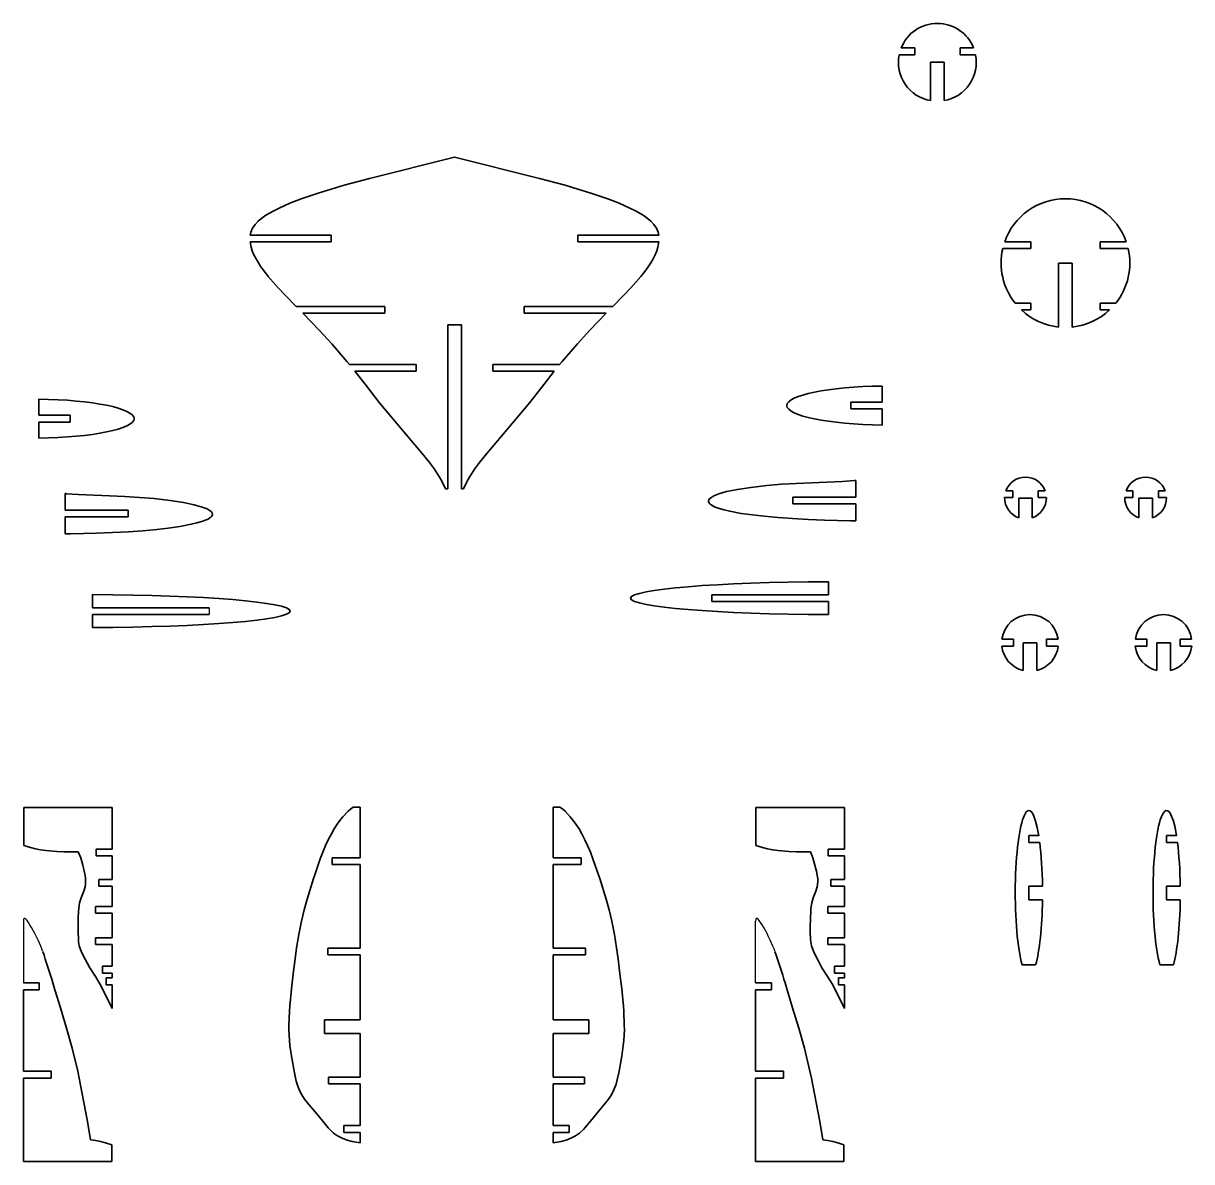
# Model space of a CAD drawing. Header units: millimetres. Extents: x 2146 to 4675, y 1733 to 3657.
# Drawn here: x 4503.4 to 4674.7, y 3490.1 to 3657 of the extents above; entities that cross this region are included whole.
import ezdxf

# ---------------------------------------------------------------- set-up
doc = ezdxf.new("R2010")
doc.units = ezdxf.units.MM

# ---------------------------------------------------------------- blocks, each defined once
blk = doc.blocks.new('PART_000')
at = {"color": 7, "lineweight": 35, "ltscale": 0.320792}
for p in [(2270.85, 1827.7), (2295.74, 1827.7)]:
    blk.add_line(p, (2283.3, 1830.82), dxfattribs=at)
at = {"color": 7, "lineweight": 35, "ltscale": 0.297188}
for p, q in [((2265.22, 1819.4), (2253.33, 1819.4)), ((2301.38, 1819.4), (2313.26, 1819.4))]:
    blk.add_line(p, q, dxfattribs=at)
at = {"color": 7, "lineweight": 35, "ltscale": 0.025}
for p, q in [((2265.22, 1819.4), (2265.22, 1818.4)), ((2301.38, 1819.4), (2301.38, 1818.4)), ((2273.06, 1808.94), (2273.06, 1807.94)), ((2293.53, 1808.94), (2293.53, 1807.94)), ((2277.69, 1800.44), (2277.69, 1799.44)), ((2288.91, 1800.44), (2288.91, 1799.44))]:
    blk.add_line(p, q, dxfattribs=at)
at = {"color": 7, "lineweight": 35, "ltscale": 0.297311}
for p, q in [((2265.22, 1818.4), (2253.32, 1818.4)), ((2301.38, 1818.4), (2313.27, 1818.4))]:
    blk.add_line(p, q, dxfattribs=at)
at = {"color": 7, "lineweight": 35, "ltscale": 0.324976}
for p, q in [((2273.06, 1808.94), (2260.06, 1808.94)), ((2293.53, 1808.94), (2306.53, 1808.94))]:
    blk.add_line(p, q, dxfattribs=at)
at = {"color": 7, "lineweight": 35, "ltscale": 0.300435}
for p, q in [((2273.06, 1807.94), (2261.04, 1807.94)), ((2293.53, 1807.94), (2305.55, 1807.94))]:
    blk.add_line(p, q, dxfattribs=at)
at = {"color": 7, "lineweight": 35, "ltscale": 0.05}
blk.add_line((2284.3, 1806.24), (2282.3, 1806.24), dxfattribs=at)
at = {"color": 7, "lineweight": 35}
for p, q in [((2282.3, 1782.22), (2282.3, 1806.24)), ((2284.3, 1782.22), (2284.3, 1806.24))]:
    blk.add_line(p, q, dxfattribs=at)
at = {"color": 7, "lineweight": 35, "ltscale": 0.244844}
for p, q in [((2277.69, 1800.44), (2267.89, 1800.44)), ((2288.91, 1800.44), (2298.7, 1800.44))]:
    blk.add_line(p, q, dxfattribs=at)
at = {"color": 7, "lineweight": 35, "ltscale": 0.224802}
for p, q in [((2277.69, 1799.44), (2268.69, 1799.44)), ((2288.91, 1799.44), (2297.9, 1799.44))]:
    blk.add_line(p, q, dxfattribs=at)
at = {"color": 7, "lineweight": 35, "ltscale": 0.031093}
for p, q in [((2281.42, 1783.34), (2281.96, 1782.22)), ((2285.17, 1783.34), (2284.63, 1782.22))]:
    blk.add_line(p, q, dxfattribs=at)
at = {"color": 7, "lineweight": 35, "ltscale": 0.008403}
for p, q in [((2282.3, 1782.22), (2281.96, 1782.22)), ((2284.63, 1782.22), (2284.3, 1782.22))]:
    blk.add_line(p, q, dxfattribs=at)
at = {"color": 7, "lineweight": 35}
for points in [[(2270.85, 1827.7), (2267.1, 1826.71), (2265.2, 1826.16), (2263.31, 1825.57), (2260.82, 1824.72), (2259.17, 1824.08), (2257.58, 1823.38), (2256.78, 1822.98), (2255.64, 1822.31), (2255.05, 1821.9), (2254.52, 1821.45), (2254.05, 1820.96), (2253.67, 1820.41), (2253.42, 1819.82), (2253.33, 1819.4)], [(2295.74, 1827.7), (2299.5, 1826.71), (2301.39, 1826.16), (2303.28, 1825.57), (2305.78, 1824.72), (2307.43, 1824.08), (2309.01, 1823.38), (2309.81, 1822.98), (2310.96, 1822.31), (2311.54, 1821.9), (2312.07, 1821.45), (2312.54, 1820.96), (2312.92, 1820.41), (2313.17, 1819.82), (2313.26, 1819.4)], [(2253.32, 1818.4), (2253.48, 1817.62), (2253.64, 1817.11), (2253.89, 1816.51), (2254.19, 1815.92), (2254.53, 1815.34), (2254.9, 1814.78), (2255.42, 1814.06), (2255.97, 1813.36), (2256.7, 1812.5), (2257.46, 1811.66), (2258.51, 1810.53), (2260.06, 1808.94)], [(2313.27, 1818.4), (2313.12, 1817.62), (2312.95, 1817.11), (2312.71, 1816.51), (2312.41, 1815.92), (2312.07, 1815.34), (2311.7, 1814.78), (2311.18, 1814.06), (2310.63, 1813.36), (2309.89, 1812.5), (2309.14, 1811.66), (2308.08, 1810.53), (2306.53, 1808.94)], [(2261.04, 1807.94), (2263.45, 1805.45), (2265.29, 1803.47), (2267.53, 1800.88), (2267.89, 1800.44)], [(2305.55, 1807.94), (2303.15, 1805.45), (2301.31, 1803.47), (2299.06, 1800.88), (2298.7, 1800.44)], [(2268.69, 1799.44), (2270.17, 1797.54), (2272.26, 1794.88), (2274.83, 1791.77), (2277.5, 1788.65), (2278.55, 1787.41), (2279.63, 1786.08), (2280.37, 1785.08), (2281.1, 1783.94), (2281.42, 1783.34)], [(2297.9, 1799.44), (2296.42, 1797.54), (2294.33, 1794.88), (2291.76, 1791.77), (2289.09, 1788.65), (2288.04, 1787.41), (2286.96, 1786.08), (2286.22, 1785.08), (2285.49, 1783.94), (2285.17, 1783.34)]]:
    blk.add_lwpolyline(points, dxfattribs=at)
blk = doc.blocks.new('PART_005')
at = {"color": 7, "lineweight": 35, "ltscale": 0.024869}
blk.add_line((2287.92, 1783.34), (2288.92, 1783.34), dxfattribs=at)
at = {"color": 7, "lineweight": 35, "ltscale": 0.185517}
blk.add_line((2287.92, 1775.92), (2287.92, 1783.34), dxfattribs=at)
at = {"color": 7, "lineweight": 35, "ltscale": 0.102184}
for p, q in [((2292.01, 1775.92), (2287.92, 1775.92)), ((2292.01, 1774.92), (2287.92, 1774.92))]:
    blk.add_line(p, q, dxfattribs=at)
at = {"color": 7, "lineweight": 35, "ltscale": 0.306416}
blk.add_line((2287.92, 1762.66), (2287.92, 1774.92), dxfattribs=at)
at = {"color": 7, "lineweight": 35, "ltscale": 0.025}
for p, q in [((2292.01, 1774.92), (2292.01, 1775.92)), ((2292.65, 1761.66), (2292.65, 1762.66)), ((2292.54, 1742.74), (2292.54, 1743.74)), ((2290.28, 1735.64), (2290.28, 1736.64))]:
    blk.add_line(p, q, dxfattribs=at)
at = {"color": 7, "lineweight": 35, "ltscale": 0.118036}
for p, q in [((2292.65, 1762.66), (2287.92, 1762.66)), ((2292.65, 1761.66), (2287.92, 1761.66))]:
    blk.add_line(p, q, dxfattribs=at)
at = {"color": 7, "lineweight": 35, "ltscale": 0.238072}
blk.add_line((2287.92, 1752.14), (2287.92, 1761.66), dxfattribs=at)
at = {"color": 7, "lineweight": 35, "ltscale": 0.130244}
for p, q in [((2293.13, 1752.14), (2287.92, 1752.14)), ((2293.13, 1750.14), (2287.92, 1750.14))]:
    blk.add_line(p, q, dxfattribs=at)
at = {"color": 7, "lineweight": 35, "ltscale": 0.05}
blk.add_line((2293.13, 1750.14), (2293.13, 1752.14), dxfattribs=at)
at = {"color": 7, "lineweight": 35, "ltscale": 0.159953}
blk.add_line((2287.92, 1743.74), (2287.92, 1750.14), dxfattribs=at)
at = {"color": 7, "lineweight": 35, "ltscale": 0.115375}
for p, q in [((2292.54, 1743.74), (2287.92, 1743.74)), ((2292.54, 1742.74), (2287.92, 1742.74))]:
    blk.add_line(p, q, dxfattribs=at)
at = {"color": 7, "lineweight": 35, "ltscale": 0.152547}
blk.add_line((2287.92, 1736.64), (2287.92, 1742.74), dxfattribs=at)
at = {"color": 7, "lineweight": 35, "ltscale": 0.058965}
for p, q in [((2287.92, 1736.64), (2290.28, 1736.64)), ((2287.92, 1735.64), (2290.28, 1735.64))]:
    blk.add_line(p, q, dxfattribs=at)
at = {"color": 7, "lineweight": 35, "ltscale": 0.038461}
blk.add_line((2287.92, 1734.1), (2287.92, 1735.64), dxfattribs=at)
at = {"color": 7, "lineweight": 35}
blk.add_lwpolyline([(2288.92, 1783.34), (2289.32, 1783.04), (2289.69, 1782.72), (2290.43, 1781.92), (2290.86, 1781.39), (2291.25, 1780.83), (2291.71, 1780.13), (2292.12, 1779.42), (2292.57, 1778.56), (2292.98, 1777.69), (2293.39, 1776.72), (2293.76, 1775.76), (2294.61, 1773.28), (2294.75, 1772.85), (2295.68, 1769.86), (2296.12, 1768.25), (2296.52, 1766.63), (2296.92, 1764.66), (2297.23, 1762.68), (2297.44, 1761.08), (2297.72, 1758.89), (2297.98, 1756.7), (2298.22, 1754.13), (2298.27, 1753.42), (2298.35, 1751.29), (2298.36, 1750.75), (2298.28, 1749.13), (2298.2, 1748.36), (2297.98, 1746.82), (2297.53, 1744.38), (2297.26, 1743.16), (2297.15, 1742.71), (2296.84, 1741.87), (2296.47, 1741.17), (2296.04, 1740.51), (2295.42, 1739.71), (2294.26, 1738.34), (2293.4, 1737.3), (2292.58, 1736.31), (2292.4, 1736.1), (2291.8, 1735.53), (2291.2, 1735.12), (2290.53, 1734.78), (2289.82, 1734.51), (2289.08, 1734.3), (2287.92, 1734.1)], dxfattribs=at)
blk = doc.blocks.new('PART_006')
at = {"color": 7, "lineweight": 35, "ltscale": 0.024869}
blk.add_line((2278.98, 1783.34), (2277.98, 1783.34), dxfattribs=at)
at = {"color": 7, "lineweight": 35, "ltscale": 0.185517}
blk.add_line((2278.98, 1775.92), (2278.98, 1783.34), dxfattribs=at)
at = {"color": 7, "lineweight": 35, "ltscale": 0.025}
for p, q in [((2274.89, 1774.92), (2274.89, 1775.92)), ((2274.26, 1761.66), (2274.26, 1762.66)), ((2274.36, 1742.74), (2274.36, 1743.74)), ((2276.62, 1735.64), (2276.62, 1736.64))]:
    blk.add_line(p, q, dxfattribs=at)
at = {"color": 7, "lineweight": 35, "ltscale": 0.102184}
for p, q in [((2274.89, 1775.92), (2278.98, 1775.92)), ((2274.89, 1774.92), (2278.98, 1774.92))]:
    blk.add_line(p, q, dxfattribs=at)
at = {"color": 7, "lineweight": 35, "ltscale": 0.306416}
blk.add_line((2278.98, 1762.66), (2278.98, 1774.92), dxfattribs=at)
at = {"color": 7, "lineweight": 35, "ltscale": 0.118036}
for p, q in [((2274.26, 1762.66), (2278.98, 1762.66)), ((2274.26, 1761.66), (2278.98, 1761.66))]:
    blk.add_line(p, q, dxfattribs=at)
at = {"color": 7, "lineweight": 35, "ltscale": 0.238072}
blk.add_line((2278.98, 1752.14), (2278.98, 1761.66), dxfattribs=at)
at = {"color": 7, "lineweight": 35, "ltscale": 0.05}
blk.add_line((2273.77, 1750.14), (2273.77, 1752.14), dxfattribs=at)
at = {"color": 7, "lineweight": 35, "ltscale": 0.130244}
for p, q in [((2273.77, 1752.14), (2278.98, 1752.14)), ((2273.77, 1750.14), (2278.98, 1750.14))]:
    blk.add_line(p, q, dxfattribs=at)
at = {"color": 7, "lineweight": 35, "ltscale": 0.159953}
blk.add_line((2278.98, 1743.74), (2278.98, 1750.14), dxfattribs=at)
at = {"color": 7, "lineweight": 35, "ltscale": 0.115375}
for p, q in [((2274.36, 1743.74), (2278.98, 1743.74)), ((2274.36, 1742.74), (2278.98, 1742.74))]:
    blk.add_line(p, q, dxfattribs=at)
at = {"color": 7, "lineweight": 35, "ltscale": 0.152547}
blk.add_line((2278.98, 1736.64), (2278.98, 1742.74), dxfattribs=at)
at = {"color": 7, "lineweight": 35, "ltscale": 0.058965}
for p, q in [((2278.98, 1736.64), (2276.62, 1736.64)), ((2278.98, 1735.64), (2276.62, 1735.64))]:
    blk.add_line(p, q, dxfattribs=at)
at = {"color": 7, "lineweight": 35, "ltscale": 0.038461}
blk.add_line((2278.98, 1734.1), (2278.98, 1735.64), dxfattribs=at)
at = {"color": 7, "lineweight": 35}
blk.add_lwpolyline([(2277.98, 1783.34), (2277.58, 1783.04), (2277.22, 1782.72), (2276.47, 1781.92), (2276.04, 1781.39), (2275.65, 1780.83), (2275.2, 1780.13), (2274.78, 1779.42), (2274.33, 1778.56), (2273.92, 1777.69), (2273.52, 1776.72), (2273.15, 1775.76), (2272.29, 1773.28), (2272.15, 1772.85), (2271.23, 1769.86), (2270.78, 1768.25), (2270.38, 1766.63), (2269.99, 1764.66), (2269.68, 1762.68), (2269.46, 1761.08), (2269.18, 1758.89), (2268.93, 1756.7), (2268.68, 1754.13), (2268.63, 1753.42), (2268.55, 1751.29), (2268.55, 1750.75), (2268.62, 1749.13), (2268.7, 1748.36), (2268.92, 1746.82), (2269.38, 1744.38), (2269.64, 1743.16), (2269.76, 1742.71), (2270.06, 1741.87), (2270.43, 1741.17), (2270.86, 1740.51), (2271.48, 1739.71), (2272.64, 1738.34), (2273.51, 1737.3), (2274.32, 1736.31), (2274.51, 1736.1), (2275.1, 1735.53), (2275.7, 1735.12), (2276.38, 1734.78), (2277.08, 1734.51), (2277.82, 1734.3), (2278.98, 1734.1)], dxfattribs=at)
blk = doc.blocks.new('PART_007')
at = {"color": 7, "lineweight": 35, "ltscale": 0.102802}
for p, q in [((2323, 1813.02), (2318.89, 1813.02)), ((2333.17, 1813.02), (2337.29, 1813.02))]:
    blk.add_line(p, q, dxfattribs=at)
at = {"color": 7, "lineweight": 35, "ltscale": 0.095573}
for p, q in [((2323, 1814.02), (2319.18, 1814.02)), ((2333.17, 1814.02), (2337, 1814.02))]:
    blk.add_line(p, q, dxfattribs=at)
at = {"color": 7, "lineweight": 35, "ltscale": 0.025}
for p, q in [((2323, 1814.02), (2323, 1813.02)), ((2333.17, 1814.02), (2333.17, 1813.02)), ((2323, 1805.02), (2323, 1804.02)), ((2333.17, 1805.02), (2333.17, 1804.02))]:
    blk.add_line(p, q, dxfattribs=at)
at = {"color": 7, "lineweight": 35, "ltscale": 0.234676}
for p, q in [((2327.09, 1810.9), (2327.09, 1801.51)), ((2329.09, 1810.9), (2329.09, 1801.51))]:
    blk.add_line(p, q, dxfattribs=at)
at = {"color": 7, "lineweight": 35, "ltscale": 0.05}
blk.add_line((2329.09, 1810.9), (2327.09, 1810.9), dxfattribs=at)
at = {"color": 7, "lineweight": 35, "ltscale": 0.057411}
for p, q in [((2323, 1805.02), (2320.7, 1805.02)), ((2333.17, 1805.02), (2335.47, 1805.02))]:
    blk.add_line(p, q, dxfattribs=at)
at = {"color": 7, "lineweight": 35, "ltscale": 0.034366}
for p, q in [((2323, 1804.02), (2321.63, 1804.02)), ((2333.17, 1804.02), (2334.55, 1804.02))]:
    blk.add_line(p, q, dxfattribs=at)
at = {"color": 7, "lineweight": 35}
for start, end in [(19.2878, 160.7122), (167.0334, 218.5401), (321.4599, 12.9666), (226.8021, 263.9192), (276.0808, 313.1979)]:
    blk.add_arc((2328.09, 1810.9), 9.44, start, end, dxfattribs=at)
blk = doc.blocks.new('PART_008')
blk.add_line((2302.13, 1761.98), (2302.13, 1771.06))
at = {"color": 7, "lineweight": 35, "ltscale": 0.057916}
for p, q in [((2304.45, 1761.98), (2302.13, 1761.98)), ((2304.45, 1760.98), (2302.13, 1760.98))]:
    blk.add_line(p, q, dxfattribs=at)
at = {"color": 7, "lineweight": 35, "ltscale": 0.025}
for p, q in [((2304.45, 1760.98), (2304.45, 1761.98)), ((2306.22, 1748.03), (2306.22, 1749.03))]:
    blk.add_line(p, q, dxfattribs=at)
at = {"color": 7, "lineweight": 35, "ltscale": 0.026148}
blk.add_line((2306.46, 1761.98), (2306.77, 1760.98), dxfattribs=at)
at = {"color": 7, "lineweight": 35, "ltscale": 0.298663}
blk.add_line((2302.13, 1760.98), (2302.13, 1749.03), dxfattribs=at)
at = {"color": 7, "lineweight": 35, "ltscale": 0.102184}
for p, q in [((2306.22, 1749.03), (2302.13, 1749.03)), ((2306.22, 1748.03), (2302.13, 1748.03))]:
    blk.add_line(p, q, dxfattribs=at)
at = {"color": 7, "lineweight": 35, "ltscale": 0.306416}
blk.add_line((2302.13, 1748.03), (2302.13, 1735.78), dxfattribs=at)
at = {"color": 7, "lineweight": 35, "ltscale": 0.025551}
blk.add_line((2310.1, 1749.03), (2310.31, 1748.03), dxfattribs=at)
at = {"color": 7, "lineweight": 35, "ltscale": 0.061295}
blk.add_line((2315.09, 1735.78), (2315.09, 1738.23), dxfattribs=at)
at = {"color": 7, "lineweight": 35, "ltscale": 0.324052}
blk.add_line((2315.09, 1735.78), (2302.13, 1735.78), dxfattribs=at)
at = {"color": 7, "lineweight": 35}
for points in [[(2306.77, 1760.98), (2307.57, 1758.35), (2308.47, 1755.36), (2309.29, 1752.43), (2310.1, 1749.03)], [(2310.31, 1748.03), (2310.77, 1745.73), (2311.56, 1741.65), (2311.99, 1738.98)], [(2315.09, 1738.23), (2314.19, 1738.54), (2313.46, 1738.73), (2312.73, 1738.87), (2311.99, 1738.98)]]:
    blk.add_lwpolyline(points, dxfattribs=at)
blk.add_arc((2157.07, 1716.24), 156.24, 17.0217, 18.8085, dxfattribs=at)
blk.add_open_spline([(2304.96, 1766.62), (2304.39, 1768.28), (2302.13, 1772.81), (2302.13, 1771.06)], degree=3)
blk = doc.blocks.new('PART_009')
blk.add_line((2248.45, 1771.06), (2248.45, 1761.98))
at = {"color": 7, "lineweight": 35, "ltscale": 0.057916}
for p, q in [((2250.76, 1761.98), (2248.45, 1761.98)), ((2250.76, 1760.98), (2248.45, 1760.98))]:
    blk.add_line(p, q, dxfattribs=at)
at = {"color": 7, "lineweight": 35, "ltscale": 0.025}
for p, q in [((2250.76, 1760.98), (2250.76, 1761.98)), ((2252.53, 1748.03), (2252.53, 1749.03))]:
    blk.add_line(p, q, dxfattribs=at)
at = {"color": 7, "lineweight": 35, "ltscale": 0.026148}
blk.add_line((2252.77, 1761.98), (2253.08, 1760.98), dxfattribs=at)
at = {"color": 7, "lineweight": 35, "ltscale": 0.298663}
blk.add_line((2248.45, 1760.98), (2248.45, 1749.03), dxfattribs=at)
at = {"color": 7, "lineweight": 35, "ltscale": 0.102184}
for p, q in [((2252.53, 1749.03), (2248.45, 1749.03)), ((2252.53, 1748.03), (2248.45, 1748.03))]:
    blk.add_line(p, q, dxfattribs=at)
at = {"color": 7, "lineweight": 35, "ltscale": 0.306416}
blk.add_line((2248.45, 1748.03), (2248.45, 1735.78), dxfattribs=at)
at = {"color": 7, "lineweight": 35, "ltscale": 0.025551}
blk.add_line((2256.41, 1749.03), (2256.62, 1748.03), dxfattribs=at)
at = {"color": 7, "lineweight": 35, "ltscale": 0.061295}
blk.add_line((2261.41, 1735.78), (2261.41, 1738.23), dxfattribs=at)
at = {"color": 7, "lineweight": 35, "ltscale": 0.324052}
blk.add_line((2261.41, 1735.78), (2248.45, 1735.78), dxfattribs=at)
at = {"color": 7, "lineweight": 35}
for points in [[(2253.08, 1760.98), (2253.88, 1758.35), (2254.78, 1755.36), (2255.6, 1752.43), (2256.41, 1749.03)], [(2256.62, 1748.03), (2257.09, 1745.73), (2257.87, 1741.65), (2258.31, 1738.98)], [(2261.41, 1738.23), (2260.5, 1738.54), (2259.77, 1738.73), (2259.05, 1738.87), (2258.31, 1738.98)]]:
    blk.add_lwpolyline(points, dxfattribs=at)
blk.add_arc((2103.38, 1716.24), 156.24, 17.0217, 18.8085, dxfattribs=at)
blk.add_open_spline([(2251.27, 1766.62), (2250.71, 1768.28), (2248.45, 1772.81), (2248.45, 1771.06)], degree=3)
blk = doc.blocks.new('PART_012')
at = {"color": 7, "lineweight": 35, "ltscale": 0.324052}
blk.add_line((2302.16, 1778.36), (2315.12, 1778.36), dxfattribs=at)
at = {"color": 7, "lineweight": 35, "ltscale": 0.138966}
blk.add_line((2302.16, 1772.8), (2302.16, 1778.36), dxfattribs=at)
at = {"color": 7, "lineweight": 35, "ltscale": 0.152547}
blk.add_line((2315.12, 1778.36), (2315.12, 1772.26), dxfattribs=at)
at = {"color": 7, "lineweight": 35, "ltscale": 0.025}
for p, q in [((2312.77, 1771.26), (2312.77, 1772.26)), ((2313.14, 1766.81), (2313.14, 1767.81)), ((2312.68, 1763.86), (2312.68, 1762.86)), ((2312.7, 1758.28), (2312.7, 1759.28)), ((2313.69, 1754.1), (2313.69, 1755.1)), ((2314.25, 1752.39), (2314.25, 1753.39))]:
    blk.add_line(p, q, dxfattribs=at)
at = {"color": 7, "lineweight": 35, "ltscale": 0.058965}
for p, q in [((2315.12, 1772.26), (2312.77, 1772.26)), ((2315.12, 1771.26), (2312.77, 1771.26))]:
    blk.add_line(p, q, dxfattribs=at)
at = {"color": 7, "lineweight": 35, "ltscale": 0.08623}
blk.add_line((2315.12, 1771.26), (2315.12, 1767.81), dxfattribs=at)
at = {"color": 7, "lineweight": 35, "ltscale": 0.049579}
for p, q in [((2315.12, 1767.81), (2313.14, 1767.81)), ((2315.12, 1766.81), (2313.14, 1766.81))]:
    blk.add_line(p, q, dxfattribs=at)
at = {"color": 7, "lineweight": 35, "ltscale": 0.073843}
blk.add_line((2315.12, 1766.81), (2315.12, 1763.86), dxfattribs=at)
at = {"color": 7, "lineweight": 35, "ltscale": 0.061044}
for p, q in [((2315.12, 1763.86), (2312.68, 1763.86)), ((2315.12, 1762.86), (2312.68, 1762.86))]:
    blk.add_line(p, q, dxfattribs=at)
at = {"color": 7, "lineweight": 35, "ltscale": 0.089348}
blk.add_line((2315.12, 1762.86), (2315.12, 1759.28), dxfattribs=at)
at = {"color": 7, "lineweight": 35, "ltscale": 0.060738}
for p, q in [((2315.12, 1759.28), (2312.7, 1759.28)), ((2315.12, 1758.28), (2312.7, 1758.28))]:
    blk.add_line(p, q, dxfattribs=at)
at = {"color": 7, "lineweight": 35, "ltscale": 0.079658}
blk.add_line((2315.12, 1758.28), (2315.12, 1755.1), dxfattribs=at)
at = {"color": 7, "lineweight": 35, "ltscale": 0.035756}
for p, q in [((2315.12, 1755.1), (2313.69, 1755.1)), ((2315.12, 1754.1), (2313.69, 1754.1))]:
    blk.add_line(p, q, dxfattribs=at)
at = {"color": 7, "lineweight": 35, "ltscale": 0.02178}
for p, q in [((2315.12, 1753.39), (2314.25, 1753.39)), ((2315.12, 1752.39), (2314.25, 1752.39))]:
    blk.add_line(p, q, dxfattribs=at)
at = {"color": 7, "lineweight": 35, "ltscale": 0.017638}
blk.add_line((2315.12, 1754.1), (2315.12, 1753.39), dxfattribs=at)
at = {"color": 7, "lineweight": 35, "ltscale": 0.087161}
blk.add_line((2315.12, 1752.39), (2315.12, 1748.9), dxfattribs=at)
at = {"color": 7, "lineweight": 35}
for points in [[(2302.16, 1772.8), (2303.13, 1772.49), (2303.86, 1772.31), (2304.61, 1772.16), (2305.39, 1772.05), (2306.99, 1771.92), (2308.03, 1771.89), (2310.16, 1771.89)], [(2310.16, 1771.89), (2310.5, 1770.98), (2310.81, 1769.89), (2311.07, 1768.83), (2311.15, 1768.4), (2311.21, 1767.97), (2311.23, 1767.52), (2311.2, 1767.08), (2311.15, 1766.75), (2310.95, 1766.11), (2310.57, 1765.13), (2310.34, 1764.39), (2310.21, 1763.58), (2310.19, 1763.14), (2310.16, 1762.2)], [(2310.16, 1762.2), (2310.13, 1760.79), (2310.13, 1760.08), (2310.17, 1759.06), (2310.21, 1758.68), (2310.31, 1758.1), (2310.48, 1757.54), (2310.69, 1757.05), (2311.19, 1756.12), (2311.84, 1754.85)], [(2315.12, 1748.9), (2314.15, 1750.89), (2313.33, 1752.49), (2312.66, 1753.57), (2311.84, 1754.85)]]:
    blk.add_lwpolyline(points, dxfattribs=at)
blk = doc.blocks.new('PART_013')
at = {"color": 7, "lineweight": 35, "ltscale": 0.324052}
blk.add_line((2248.48, 1778.36), (2261.44, 1778.36), dxfattribs=at)
at = {"color": 7, "lineweight": 35, "ltscale": 0.138966}
blk.add_line((2248.48, 1772.8), (2248.48, 1778.36), dxfattribs=at)
at = {"color": 7, "lineweight": 35, "ltscale": 0.152547}
blk.add_line((2261.44, 1778.36), (2261.44, 1772.26), dxfattribs=at)
at = {"color": 7, "lineweight": 35, "ltscale": 0.025}
for p, q in [((2259.08, 1771.26), (2259.08, 1772.26)), ((2259.46, 1766.81), (2259.46, 1767.81)), ((2259, 1763.86), (2259, 1762.86)), ((2259.01, 1758.28), (2259.01, 1759.28)), ((2260.01, 1754.1), (2260.01, 1755.1)), ((2260.57, 1752.39), (2260.57, 1753.39))]:
    blk.add_line(p, q, dxfattribs=at)
at = {"color": 7, "lineweight": 35, "ltscale": 0.058965}
for p, q in [((2261.44, 1772.26), (2259.08, 1772.26)), ((2261.44, 1771.26), (2259.08, 1771.26))]:
    blk.add_line(p, q, dxfattribs=at)
at = {"color": 7, "lineweight": 35, "ltscale": 0.08623}
blk.add_line((2261.44, 1771.26), (2261.44, 1767.81), dxfattribs=at)
at = {"color": 7, "lineweight": 35, "ltscale": 0.049579}
for p, q in [((2261.44, 1767.81), (2259.46, 1767.81)), ((2261.44, 1766.81), (2259.46, 1766.81))]:
    blk.add_line(p, q, dxfattribs=at)
at = {"color": 7, "lineweight": 35, "ltscale": 0.073843}
blk.add_line((2261.44, 1766.81), (2261.44, 1763.86), dxfattribs=at)
at = {"color": 7, "lineweight": 35, "ltscale": 0.061044}
for p, q in [((2261.44, 1763.86), (2259, 1763.86)), ((2261.44, 1762.86), (2259, 1762.86))]:
    blk.add_line(p, q, dxfattribs=at)
at = {"color": 7, "lineweight": 35, "ltscale": 0.089348}
blk.add_line((2261.44, 1762.86), (2261.44, 1759.28), dxfattribs=at)
at = {"color": 7, "lineweight": 35, "ltscale": 0.060738}
for p, q in [((2261.44, 1759.28), (2259.01, 1759.28)), ((2261.44, 1758.28), (2259.01, 1758.28))]:
    blk.add_line(p, q, dxfattribs=at)
at = {"color": 7, "lineweight": 35, "ltscale": 0.079658}
blk.add_line((2261.44, 1758.28), (2261.44, 1755.1), dxfattribs=at)
at = {"color": 7, "lineweight": 35, "ltscale": 0.035756}
for p, q in [((2261.44, 1755.1), (2260.01, 1755.1)), ((2261.44, 1754.1), (2260.01, 1754.1))]:
    blk.add_line(p, q, dxfattribs=at)
at = {"color": 7, "lineweight": 35, "ltscale": 0.02178}
for p, q in [((2261.44, 1753.39), (2260.57, 1753.39)), ((2261.44, 1752.39), (2260.57, 1752.39))]:
    blk.add_line(p, q, dxfattribs=at)
at = {"color": 7, "lineweight": 35, "ltscale": 0.017638}
blk.add_line((2261.44, 1754.1), (2261.44, 1753.39), dxfattribs=at)
at = {"color": 7, "lineweight": 35, "ltscale": 0.087161}
blk.add_line((2261.44, 1752.39), (2261.44, 1748.9), dxfattribs=at)
at = {"color": 7, "lineweight": 35}
for points in [[(2248.48, 1772.8), (2249.45, 1772.49), (2250.17, 1772.31), (2250.93, 1772.16), (2251.7, 1772.05), (2253.3, 1771.92), (2254.34, 1771.89), (2256.47, 1771.89)], [(2256.47, 1771.89), (2256.82, 1770.98), (2257.12, 1769.89), (2257.38, 1768.83), (2257.47, 1768.4), (2257.52, 1767.97), (2257.55, 1767.52), (2257.52, 1767.08), (2257.46, 1766.75), (2257.27, 1766.11), (2256.88, 1765.13), (2256.65, 1764.39), (2256.53, 1763.58), (2256.5, 1763.14), (2256.47, 1762.2)], [(2256.47, 1762.2), (2256.45, 1760.79), (2256.45, 1760.08), (2256.48, 1759.06), (2256.52, 1758.68), (2256.62, 1758.1), (2256.79, 1757.54), (2257, 1757.05), (2257.5, 1756.12), (2258.16, 1754.85)], [(2261.44, 1748.9), (2260.46, 1750.89), (2259.65, 1752.49), (2258.98, 1753.57), (2258.16, 1754.85)]]:
    blk.add_lwpolyline(points, dxfattribs=at)
blk = doc.blocks.new('PART_019')
at = {"color": 7, "lineweight": 35, "ltscale": 0.047807}
for p, q in [((2249.51, 1785.9), (2249.51, 1787.81)), ((2249.51, 1782.98), (2249.51, 1784.9))]:
    blk.add_line(p, q, dxfattribs=at)
at = {"color": 7, "lineweight": 35, "ltscale": 0.426974}
for p, q in [((2266.59, 1785.9), (2249.51, 1785.9)), ((2266.59, 1784.9), (2249.51, 1784.9))]:
    blk.add_line(p, q, dxfattribs=at)
blk.add_line((2266.59, 1785.9), (2266.59, 1784.9))
at = {"color": 7, "lineweight": 35}
blk.add_ellipse((2248.51, 1785.4), major_axis=(-30, 0), ratio=0.080453, start_param=1.60413, end_param=4.679055, dxfattribs=at)
blk = doc.blocks.new('PART_020')
at = {"color": 7, "lineweight": 35, "ltscale": 0.047807}
for p, q in [((2317.96, 1786.85), (2317.96, 1788.77)), ((2317.96, 1783.94), (2317.96, 1785.85))]:
    blk.add_line(p, q, dxfattribs=at)
at = {"color": 7, "lineweight": 35, "ltscale": 0.025}
blk.add_line((2300.88, 1785.85), (2300.88, 1786.85), dxfattribs=at)
at = {"color": 7, "lineweight": 35, "ltscale": 0.426974}
for p, q in [((2300.88, 1786.85), (2317.96, 1786.85)), ((2300.88, 1785.85), (2317.96, 1785.85))]:
    blk.add_line(p, q, dxfattribs=at)
at = {"color": 7, "lineweight": 35, "extrusion": (0, 0, -1)}
blk.add_ellipse((2318.96, 1786.35), major_axis=(30, 0), ratio=0.080453, start_param=1.60413, end_param=4.679055, dxfattribs=at)
blk = doc.blocks.new('PART_021')
at = {"color": 7, "lineweight": 35, "ltscale": 0.002298}
blk.add_line((2317.92, 1796.43), (2318.01, 1796.44), dxfattribs=at)
at = {"color": 7, "lineweight": 35, "ltscale": 0.00288}
blk.add_line((2318.01, 1796.44), (2318.12, 1796.44), dxfattribs=at)
at = {"color": 7, "lineweight": 35, "ltscale": 0.060487}
blk.add_line((2318.12, 1796.44), (2318.12, 1794.02), dxfattribs=at)
at = {"color": 7, "lineweight": 35, "ltscale": 0.230908}
for p, q in [((2308.89, 1794.02), (2318.12, 1794.02)), ((2308.89, 1793.02), (2318.12, 1793.02))]:
    blk.add_line(p, q, dxfattribs=at)
at = {"color": 7, "lineweight": 35, "ltscale": 0.025}
blk.add_line((2308.89, 1793.02), (2308.89, 1794.02), dxfattribs=at)
at = {"color": 7, "lineweight": 35, "ltscale": 0.061814}
blk.add_line((2318.12, 1793.02), (2318.12, 1790.55), dxfattribs=at)
at = {"color": 7, "lineweight": 35}
for points in [[(2297.93, 1792.4), (2297.42, 1792.59), (2297.17, 1792.71), (2296.9, 1792.87), (2296.77, 1792.97), (2296.61, 1793.14), (2296.52, 1793.37), (2296.56, 1793.59), (2296.67, 1793.75), (2296.86, 1793.93), (2297.31, 1794.19), (2298.04, 1794.48), (2299.18, 1794.81), (2300.77, 1795.14), (2302.73, 1795.44), (2305.05, 1795.71), (2307.2, 1795.89), (2309.35, 1796.02)], [(2317.92, 1796.43), (2316.19, 1796.31), (2312.74, 1796.16), (2309.35, 1796.02)], [(2297.93, 1792.4), (2298.81, 1792.13), (2299.64, 1791.94), (2301.3, 1791.63), (2302.99, 1791.39), (2304.68, 1791.2), (2306.75, 1791.01), (2308.83, 1790.86), (2311.18, 1790.73), (2313.54, 1790.63), (2317.33, 1790.55)]]:
    blk.add_lwpolyline(points, dxfattribs=at)
blk.add_arc((2317.97, 1855.45), 64.9, 269.4287, 270.1324, dxfattribs=at)
blk = doc.blocks.new('PART_022')
at = {"color": 7, "lineweight": 35, "ltscale": 0.00288}
blk.add_line((2249.46, 1795.48), (2249.35, 1795.49), dxfattribs=at)
at = {"color": 7, "lineweight": 35, "ltscale": 0.060487}
blk.add_line((2249.35, 1795.49), (2249.35, 1793.07), dxfattribs=at)
at = {"color": 7, "lineweight": 35, "ltscale": 0.002298}
blk.add_line((2249.56, 1795.47), (2249.46, 1795.48), dxfattribs=at)
at = {"color": 7, "lineweight": 35, "ltscale": 0.230908}
for p, q in [((2258.58, 1793.07), (2249.35, 1793.07)), ((2258.58, 1792.07), (2249.35, 1792.07))]:
    blk.add_line(p, q, dxfattribs=at)
at = {"color": 7, "lineweight": 35, "ltscale": 0.061814}
blk.add_line((2249.35, 1792.07), (2249.35, 1789.59), dxfattribs=at)
at = {"color": 7, "lineweight": 35, "ltscale": 0.025}
blk.add_line((2258.58, 1792.07), (2258.58, 1793.07), dxfattribs=at)
at = {"color": 7, "lineweight": 35}
for points in [[(2249.56, 1795.47), (2251.28, 1795.35), (2254.73, 1795.2), (2258.12, 1795.07)], [(2269.55, 1791.44), (2270.05, 1791.63), (2270.3, 1791.75), (2270.57, 1791.92), (2270.7, 1792.01), (2270.86, 1792.18), (2270.95, 1792.41), (2270.92, 1792.63), (2270.81, 1792.79), (2270.61, 1792.97), (2270.16, 1793.23), (2269.43, 1793.52), (2268.29, 1793.85), (2266.7, 1794.18), (2264.74, 1794.48), (2262.42, 1794.75), (2260.27, 1794.93), (2258.12, 1795.07)], [(2269.55, 1791.44), (2268.66, 1791.18), (2267.84, 1790.98), (2266.17, 1790.68), (2264.48, 1790.44), (2262.79, 1790.24), (2260.72, 1790.05), (2258.65, 1789.9), (2256.29, 1789.77), (2253.93, 1789.67), (2250.15, 1789.6)]]:
    blk.add_lwpolyline(points, dxfattribs=at)
blk.add_arc((2249.5, 1854.49), 64.9, 269.8676, 270.5713, dxfattribs=at)
blk = doc.blocks.new('PART_023')
at = {"color": 7, "lineweight": 35, "ltscale": 0.057127}
for p, q in [((2315.39, 1826.71), (2313.1, 1826.71)), ((2322.02, 1826.71), (2324.3, 1826.71))]:
    blk.add_line(p, q, dxfattribs=at)
at = {"color": 7, "lineweight": 35, "ltscale": 0.04982}
for p, q in [((2315.39, 1827.71), (2313.39, 1827.71)), ((2322.02, 1827.71), (2324.01, 1827.71))]:
    blk.add_line(p, q, dxfattribs=at)
at = {"color": 7, "lineweight": 35, "ltscale": 0.025}
for p, q in [((2315.39, 1827.71), (2315.39, 1826.71)), ((2322.02, 1827.71), (2322.02, 1826.71))]:
    blk.add_line(p, q, dxfattribs=at)
at = {"color": 7, "lineweight": 35, "ltscale": 0.140484}
for p, q in [((2317.7, 1825.61), (2317.7, 1820)), ((2319.7, 1825.61), (2319.7, 1820))]:
    blk.add_line(p, q, dxfattribs=at)
at = {"color": 7, "lineweight": 35, "ltscale": 0.05}
blk.add_line((2319.7, 1825.61), (2317.7, 1825.61), dxfattribs=at)
at = {"color": 7, "lineweight": 35}
for start, end in [(21.5283, 158.4717), (168.9447, 259.9095), (280.0905, 11.0553)]:
    blk.add_arc((2318.7, 1825.61), 5.71, start, end, dxfattribs=at)
blk = doc.blocks.new('PART_027')
at = {"color": 7, "lineweight": 35, "ltscale": 0.025}
blk.add_line((2335.51, 1771.74), (2335.51, 1772.74), dxfattribs=at)
at = {"color": 7, "lineweight": 35, "ltscale": 0.035997}
blk.add_line((2336.95, 1772.74), (2335.51, 1772.74), dxfattribs=at)
at = {"color": 7, "lineweight": 35, "ltscale": 0.039566}
blk.add_line((2337.1, 1771.74), (2335.51, 1771.74), dxfattribs=at)
at = {"color": 7, "lineweight": 35, "ltscale": 0.05}
blk.add_line((2335.51, 1763.34), (2335.51, 1765.34), dxfattribs=at)
at = {"color": 7, "lineweight": 35, "ltscale": 0.049829}
for p, q in [((2335.51, 1765.34), (2337.51, 1765.34)), ((2335.51, 1763.34), (2337.51, 1763.34))]:
    blk.add_line(p, q, dxfattribs=at)
at = {"color": 7, "lineweight": 35, "ltscale": 0.049369}
blk.add_line((2334.53, 1753.82), (2336.5, 1753.82), dxfattribs=at)
at = {"color": 7, "lineweight": 35}
for start_param, end_param in [(5.479481, 8.908457), (4.795126, 5.37022), (3.657913, 4.629652)]:
    blk.add_ellipse((2335.51, 1764.34), major_axis=(0, 12.1), ratio=0.165286, start_param=start_param, end_param=end_param, dxfattribs=at)
blk = doc.blocks.new('PART_028')
at = {"color": 7, "lineweight": 35, "ltscale": 0.025}
blk.add_line((2325.41, 1771.74), (2325.41, 1772.74), dxfattribs=at)
at = {"color": 7, "lineweight": 35, "ltscale": 0.035997}
blk.add_line((2326.85, 1772.74), (2325.41, 1772.74), dxfattribs=at)
at = {"color": 7, "lineweight": 35, "ltscale": 0.039566}
blk.add_line((2326.99, 1771.74), (2325.41, 1771.74), dxfattribs=at)
at = {"color": 7, "lineweight": 35, "ltscale": 0.05}
blk.add_line((2325.41, 1763.34), (2325.41, 1765.34), dxfattribs=at)
at = {"color": 7, "lineweight": 35, "ltscale": 0.049829}
for p, q in [((2325.41, 1765.34), (2327.4, 1765.34)), ((2325.41, 1763.34), (2327.4, 1763.34))]:
    blk.add_line(p, q, dxfattribs=at)
at = {"color": 7, "lineweight": 35, "ltscale": 0.049369}
blk.add_line((2324.42, 1753.82), (2326.4, 1753.82), dxfattribs=at)
at = {"color": 7, "lineweight": 35}
for start_param, end_param in [(5.479481, 8.908457), (4.795126, 5.37022), (3.657913, 4.629652)]:
    blk.add_ellipse((2325.41, 1764.34), major_axis=(0, 12.1), ratio=0.165286, start_param=start_param, end_param=end_param, dxfattribs=at)
blk = doc.blocks.new('PART_029')
at = {"color": 7, "lineweight": 35, "ltscale": 0.05897}
for p, q in [((2249.31, 1802.37), (2249.31, 1800.01)), ((2249.31, 1799.01), (2249.31, 1796.65))]:
    blk.add_line(p, q, dxfattribs=at)
at = {"color": 7, "lineweight": 35, "ltscale": 0.115262}
for p, q in [((2253.92, 1800.01), (2249.31, 1800.01)), ((2253.92, 1799.01), (2249.31, 1799.01))]:
    blk.add_line(p, q, dxfattribs=at)
at = {"color": 7, "lineweight": 35, "ltscale": 0.025}
blk.add_line((2253.92, 1799.01), (2253.92, 1800.01), dxfattribs=at)
at = {"color": 7, "lineweight": 35}
blk.add_ellipse((2248.31, 1799.51), major_axis=(-15, 0), ratio=0.191011, start_param=1.637506, end_param=4.645679, dxfattribs=at)
blk = doc.blocks.new('PART_030')
at = {"color": 7, "lineweight": 35, "ltscale": 0.05897}
for p, q in [((2318.16, 1803.33), (2318.16, 1800.97)), ((2318.16, 1799.97), (2318.16, 1797.61))]:
    blk.add_line(p, q, dxfattribs=at)
at = {"color": 7, "lineweight": 35, "ltscale": 0.025}
blk.add_line((2313.55, 1799.97), (2313.55, 1800.97), dxfattribs=at)
at = {"color": 7, "lineweight": 35, "ltscale": 0.115262}
for p, q in [((2313.55, 1800.97), (2318.16, 1800.97)), ((2313.55, 1799.97), (2318.16, 1799.97))]:
    blk.add_line(p, q, dxfattribs=at)
at = {"color": 7, "lineweight": 35, "extrusion": (0, 0, -1)}
blk.add_ellipse((2319.16, 1800.47), major_axis=(15, 0), ratio=0.191011, start_param=1.637506, end_param=4.645679, dxfattribs=at)
blk = doc.blocks.new('PART_031')
at = {"color": 7, "lineweight": 35, "ltscale": 0.042268}
for p, q in [((2323.06, 1783.58), (2321.37, 1783.58)), ((2327.92, 1783.58), (2329.61, 1783.58))]:
    blk.add_line(p, q, dxfattribs=at)
at = {"color": 7, "lineweight": 35, "ltscale": 0.025}
for p, q in [((2323.06, 1783.58), (2323.06, 1782.58)), ((2327.92, 1783.58), (2327.92, 1782.58))]:
    blk.add_line(p, q, dxfattribs=at)
at = {"color": 7, "lineweight": 35, "ltscale": 0.042532}
for p, q in [((2323.06, 1782.58), (2321.36, 1782.58)), ((2327.92, 1782.58), (2329.62, 1782.58))]:
    blk.add_line(p, q, dxfattribs=at)
at = {"color": 7, "lineweight": 35, "ltscale": 0.100865}
for p, q in [((2324.49, 1783.03), (2324.49, 1779)), ((2326.49, 1783.03), (2326.49, 1779))]:
    blk.add_line(p, q, dxfattribs=at)
at = {"color": 7, "lineweight": 35, "ltscale": 0.05}
blk.add_line((2326.49, 1783.03), (2324.49, 1783.03), dxfattribs=at)
at = {"color": 7, "lineweight": 35}
for start, end in [(7.5133, 172.4867), (186.3049, 256.0794), (283.9206, 353.6951)]:
    blk.add_arc((2325.49, 1783.03), 4.16, start, end, dxfattribs=at)
blk = doc.blocks.new('PART_032')
at = {"color": 7, "lineweight": 35, "ltscale": 0.042268}
for p, q in [((2332.85, 1783.58), (2331.15, 1783.58)), ((2337.71, 1783.58), (2339.4, 1783.58))]:
    blk.add_line(p, q, dxfattribs=at)
at = {"color": 7, "lineweight": 35, "ltscale": 0.025}
for p, q in [((2332.85, 1783.58), (2332.85, 1782.58)), ((2337.71, 1783.58), (2337.71, 1782.58))]:
    blk.add_line(p, q, dxfattribs=at)
at = {"color": 7, "lineweight": 35, "ltscale": 0.042532}
for p, q in [((2332.85, 1782.58), (2331.14, 1782.58)), ((2337.71, 1782.58), (2339.41, 1782.58))]:
    blk.add_line(p, q, dxfattribs=at)
at = {"color": 7, "lineweight": 35, "ltscale": 0.100865}
for p, q in [((2334.28, 1783.03), (2334.28, 1779)), ((2336.28, 1783.03), (2336.28, 1779))]:
    blk.add_line(p, q, dxfattribs=at)
at = {"color": 7, "lineweight": 35, "ltscale": 0.05}
blk.add_line((2336.28, 1783.03), (2334.28, 1783.03), dxfattribs=at)
at = {"color": 7, "lineweight": 35}
for start, end in [(7.5133, 172.4867), (186.3049, 256.0794), (283.9206, 353.6951)]:
    blk.add_arc((2335.28, 1783.03), 4.16, start, end, dxfattribs=at)
blk = doc.blocks.new('PART_034')
at = {"color": 7, "lineweight": 35, "ltscale": 0.029626}
for p, q in [((2323.28, 1793.72), (2322.1, 1793.72)), ((2327.03, 1793.72), (2328.21, 1793.72))]:
    blk.add_line(p, q, dxfattribs=at)
at = {"color": 7, "lineweight": 35, "ltscale": 0.024818}
for p, q in [((2323.28, 1794.72), (2322.29, 1794.72)), ((2327.03, 1794.72), (2328.02, 1794.72))]:
    blk.add_line(p, q, dxfattribs=at)
at = {"color": 7, "lineweight": 35, "ltscale": 0.025}
for p, q in [((2323.28, 1794.72), (2323.28, 1793.72)), ((2327.03, 1794.72), (2327.03, 1793.72))]:
    blk.add_line(p, q, dxfattribs=at)
at = {"color": 7, "lineweight": 35, "ltscale": 0.072221}
for p, q in [((2324.16, 1793.65), (2324.16, 1790.76)), ((2326.16, 1793.65), (2326.16, 1790.76))]:
    blk.add_line(p, q, dxfattribs=at)
at = {"color": 7, "lineweight": 35, "ltscale": 0.05}
blk.add_line((2326.16, 1793.65), (2324.16, 1793.65), dxfattribs=at)
at = {"color": 7, "lineweight": 35}
for start, end in [(20.4706, 159.5294), (178.7043, 250.9062), (289.0938, 1.2957)]:
    blk.add_arc((2325.16, 1793.65), 3.06, start, end, dxfattribs=at)
blk = doc.blocks.new('PART_035')
at = {"color": 7, "lineweight": 35, "ltscale": 0.029626}
for p, q in [((2332.1, 1793.72), (2330.92, 1793.72)), ((2335.84, 1793.72), (2337.03, 1793.72))]:
    blk.add_line(p, q, dxfattribs=at)
at = {"color": 7, "lineweight": 35, "ltscale": 0.024818}
for p, q in [((2332.1, 1794.72), (2331.11, 1794.72)), ((2335.84, 1794.72), (2336.84, 1794.72))]:
    blk.add_line(p, q, dxfattribs=at)
at = {"color": 7, "lineweight": 35, "ltscale": 0.025}
for p, q in [((2332.1, 1794.72), (2332.1, 1793.72)), ((2335.84, 1794.72), (2335.84, 1793.72))]:
    blk.add_line(p, q, dxfattribs=at)
at = {"color": 7, "lineweight": 35, "ltscale": 0.072221}
for p, q in [((2332.97, 1793.65), (2332.97, 1790.76)), ((2334.97, 1793.65), (2334.97, 1790.76))]:
    blk.add_line(p, q, dxfattribs=at)
at = {"color": 7, "lineweight": 35, "ltscale": 0.05}
blk.add_line((2334.97, 1793.65), (2332.97, 1793.65), dxfattribs=at)
at = {"color": 7, "lineweight": 35}
for start, end in [(20.4706, 159.5294), (178.7043, 250.9062), (289.0938, 1.2957)]:
    blk.add_arc((2333.97, 1793.65), 3.06, start, end, dxfattribs=at)

msp = doc.modelspace()

# ---------------------------------------------------------------- block references
at = {"layer": 'PARTS_BLOCKS'}
for name, p in [('PART_023', (2318.7, 1825.66)), ('PART_000', (2283.3, 1806.52)), ('PART_007', (2328.09, 1810.93)), ('PART_030', (2311.16, 1800.47)), ('PART_029', (2256.31, 1799.51)), ('PART_021', (2307.32, 1793.5)), ('PART_034', (2325.16, 1793.73)), ('PART_035', (2333.97, 1793.73)), ('PART_022', (2260.15, 1792.54)), ('PART_020', (2303.46, 1786.35)), ('PART_019', (2264.01, 1785.4)), ('PART_031', (2325.49, 1783.09)), ('PART_032', (2335.28, 1783.09)), ('PART_013', (2254.96, 1763.63)), ('PART_006', (2273.76, 1758.72)), ('PART_005', (2293.14, 1758.72)), ('PART_012', (2308.64, 1763.63)), ('PART_028', (2325.41, 1765.13)), ('PART_027', (2335.51, 1765.13)), ('PART_009', (2254.93, 1754.29)), ('PART_008', (2308.61, 1754.29))]:
    msp.add_blockref(name, p, dxfattribs=at)

doc.saveas('drawing.dxf')
